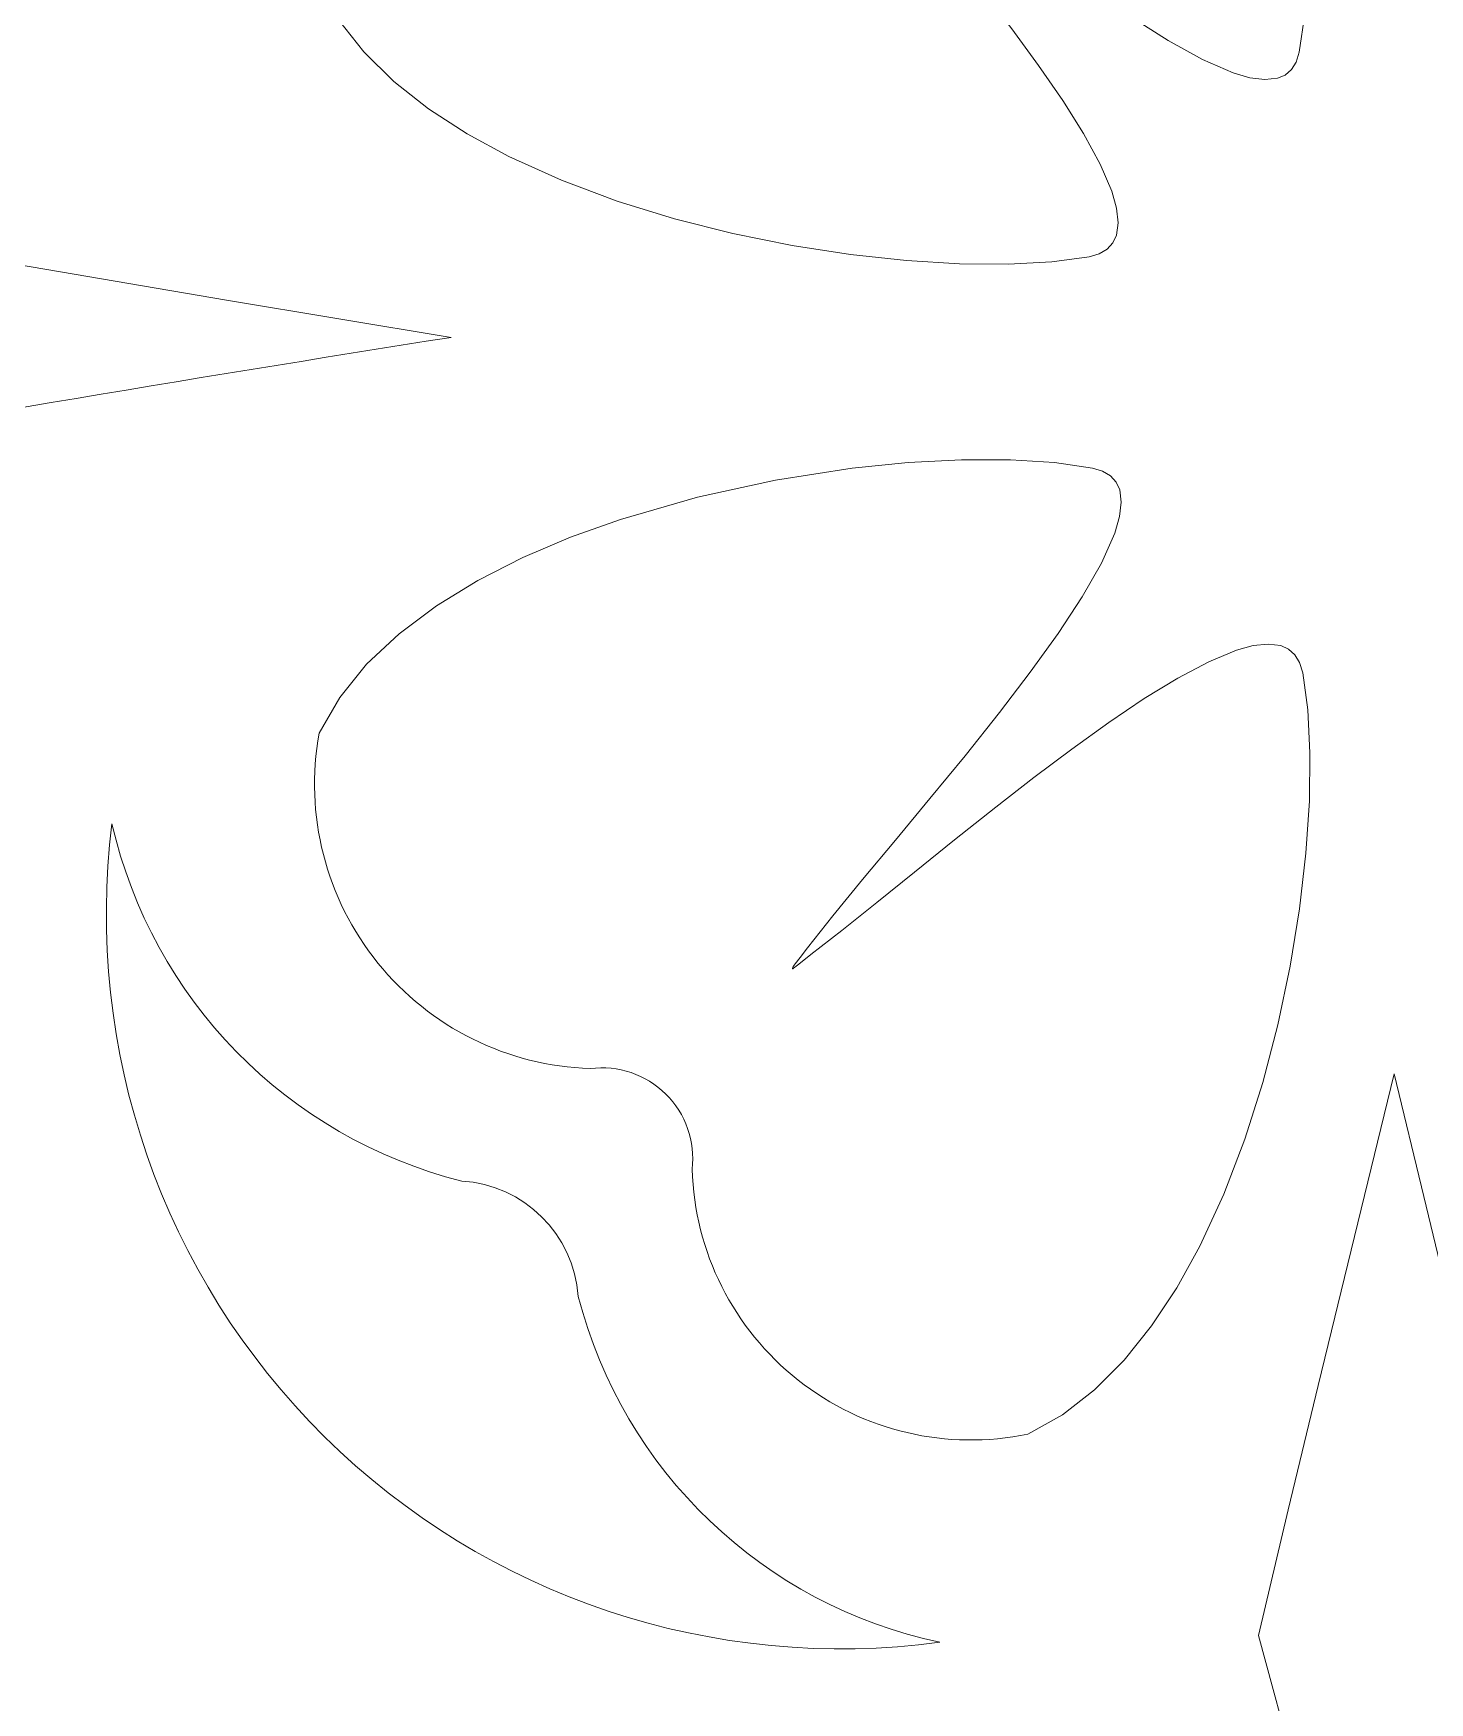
# Model space of a CAD drawing. Header units: centimetres. Extents: x -89 to 95, y -62 to 62.
# Drawn here: x 38.982 to 40.628, y -14.335 to -12.367 of the extents above; entities that cross this region are included whole.
import ezdxf

# ---------------------------------------------------------------- set-up
doc = ezdxf.new("R2010")
doc.units = ezdxf.units.CM
doc.header["$MEASUREMENT"] = 0
doc.layers.add('layer 1', color=7, linetype='Continuous')

msp = doc.modelspace()

# ---------------------------------------------------------------- linework, layer by layer
at = {"layer": 'layer 1', "color": 177, "lineweight": 9}
msp.add_open_spline([(5.39311, -61.96294), (5.39311, -61.96294), (95.39311, -61.96294), (95.39311, -61.96294), (95.39311, -61.96294), (95.39311, -61.96294), (95.39311, -1.96294), (95.39311, -1.96294), (95.39311, -1.96294), (95.39311, -1.96294), (5.39311, -1.96294), (5.39311, -1.96294), (5.39311, -1.96294), (5.39311, -1.96294), (5.39311, -61.96294), (5.39311, -61.96294), (5.39311, -61.96294), (5.39311, -61.96294), (5.39311, -61.96294), (5.39311, -61.96294)], degree=3, knots=[0, 0, 0, 0, 0.1666667, 0.1666667, 0.1666667, 0.1666667, 0.3333333, 0.3333333, 0.3333333, 0.3333333, 0.5, 0.5, 0.5, 0.5, 0.6666667, 0.6666667, 0.6666667, 0.6666667, 1, 1, 1, 1], dxfattribs=at)
at = {"layer": 'layer 1', "color": 250, "lineweight": 9}
msp.add_open_spline([(68.61308, -3.92236), (68.61292, -3.65698), (68.50733, -3.40253), (68.31956, -3.21499), (68.31956, -3.21499), (68.13179, -3.02746), (67.87847, -2.92219), (67.61308, -2.92236), (67.61308, -2.92236), (67.61308, -2.92236), (37.61308, -2.92236), (37.61308, -2.92236), (37.61308, -2.92236), (37.3477, -2.92253), (37.09325, -3.02811), (36.90571, -3.21589), (36.90571, -3.21589), (36.71818, -3.40366), (36.61292, -3.65698), (36.61308, -3.92236), (36.61308, -3.92236), (36.61308, -3.92236), (36.61308, -14.72236), (36.61308, -14.72236), (36.61308, -14.72236), (36.61325, -14.98774), (36.71884, -15.24219), (36.90661, -15.42973), (36.90661, -15.42973), (37.09438, -15.61726), (37.3477, -15.72253), (37.61308, -15.72236), (37.61308, -15.72236), (37.61308, -15.72236), (67.61308, -15.72236), (67.61308, -15.72236), (67.61308, -15.72236), (67.87847, -15.72219), (68.13292, -15.61661), (68.32045, -15.42883), (68.32045, -15.42883), (68.50799, -15.24106), (68.61325, -14.98774), (68.61308, -14.72236), (68.61308, -14.72236), (68.61308, -14.72236), (68.61308, -3.92236), (68.61308, -3.92236), (68.61308, -3.92236), (68.61308, -3.92236), (68.61308, -3.92236), (68.61308, -3.92236)], degree=3, knots=[0, 0, 0, 0, 0.0714286, 0.0714286, 0.0714286, 0.0714286, 0.1428571, 0.1428571, 0.1428571, 0.1428571, 0.2142857, 0.2142857, 0.2142857, 0.2142857, 0.2857143, 0.2857143, 0.2857143, 0.2857143, 0.3571429, 0.3571429, 0.3571429, 0.3571429, 0.4285714, 0.4285714, 0.4285714, 0.4285714, 0.5, 0.5, 0.5, 0.5, 0.5714286, 0.5714286, 0.5714286, 0.5714286, 0.6428571, 0.6428571, 0.6428571, 0.6428571, 0.7142857, 0.7142857, 0.7142857, 0.7142857, 0.7857143, 0.7857143, 0.7857143, 0.7857143, 0.8571429, 0.8571429, 0.8571429, 0.8571429, 1, 1, 1, 1], dxfattribs=at)
at = {"layer": 'layer 1', "color": 1, "lineweight": 9}
for points, knots in [([(40.15435, -11.48781), (40.05868, -11.46836), (39.95936, -11.49172), (39.88243, -11.55182), (39.88243, -11.55182), (39.80549, -11.61193), (39.75873, -11.70261), (39.75444, -11.80014), (39.75444, -11.80014), (39.76009, -11.83325), (39.7492, -11.86705), (39.72532, -11.89067), (39.72532, -11.89067), (39.70144, -11.91428), (39.66751, -11.92476), (39.63446, -11.91874), (39.63446, -11.91874), (39.53776, -11.92157), (39.44719, -11.96647), (39.38644, -12.04175), (39.38644, -12.04175), (39.32568, -12.11704), (39.30086, -12.21503), (39.31852, -12.31015), (39.31852, -12.31015), (39.31852, -12.31015), (39.34152, -12.35086), (39.34152, -12.35086), (39.34152, -12.35086), (39.34152, -12.35086), (39.37116, -12.38869), (39.37116, -12.38869), (39.37116, -12.38869), (39.37116, -12.38869), (39.40677, -12.42369), (39.40677, -12.42369), (39.40677, -12.42369), (39.40677, -12.42369), (39.44764, -12.45589), (39.44764, -12.45589), (39.44764, -12.45589), (39.44764, -12.45589), (39.49308, -12.48534), (39.49308, -12.48534), (39.49308, -12.48534), (39.49308, -12.48534), (39.5424, -12.51207), (39.5424, -12.51207), (39.5424, -12.51207), (39.5424, -12.51207), (39.60457, -12.54015), (39.60457, -12.54015), (39.60457, -12.54015), (39.60457, -12.54015), (39.67004, -12.56459), (39.67004, -12.56459), (39.67004, -12.56459), (39.67004, -12.56459), (39.73768, -12.58544), (39.73768, -12.58544), (39.73768, -12.58544), (39.73768, -12.58544), (39.80634, -12.60278), (39.80634, -12.60278), (39.80634, -12.60278), (39.80634, -12.60278), (39.87629, -12.61693), (39.87629, -12.61693), (39.87629, -12.61693), (39.87629, -12.61693), (39.94493, -12.62755), (39.94493, -12.62755), (39.94493, -12.62755), (39.94493, -12.62755), (40.01106, -12.63473), (40.01106, -12.63473), (40.01106, -12.63473), (40.01106, -12.63473), (40.07347, -12.63853), (40.07347, -12.63853), (40.07347, -12.63853), (40.07347, -12.63853), (40.13096, -12.63903), (40.13096, -12.63903), (40.13096, -12.63903), (40.13096, -12.63903), (40.18233, -12.63629), (40.18233, -12.63629), (40.18233, -12.63629), (40.18233, -12.63629), (40.22636, -12.63039), (40.22636, -12.63039), (40.22636, -12.63039), (40.22636, -12.63039), (40.23844, -12.62679), (40.23844, -12.62679), (40.23844, -12.62679), (40.23844, -12.62679), (40.24776, -12.62126), (40.24776, -12.62126), (40.24776, -12.62126), (40.24776, -12.62126), (40.25447, -12.61389), (40.25447, -12.61389), (40.25447, -12.61389), (40.25447, -12.61389), (40.25867, -12.60479), (40.25867, -12.60479), (40.25867, -12.60479), (40.25867, -12.60479), (40.26063, -12.59014), (40.26063, -12.59014), (40.26063, -12.59014), (40.26063, -12.59014), (40.25869, -12.57284), (40.25869, -12.57284), (40.25869, -12.57284), (40.25869, -12.57284), (40.25316, -12.55311), (40.25316, -12.55311), (40.25316, -12.55311), (40.25316, -12.55311), (40.23952, -12.52096), (40.23952, -12.52096), (40.23952, -12.52096), (40.23952, -12.52096), (40.21999, -12.48503), (40.21999, -12.48503), (40.21999, -12.48503), (40.21999, -12.48503), (40.1955, -12.44603), (40.1955, -12.44603), (40.1955, -12.44603), (40.1955, -12.44603), (40.16695, -12.4047), (40.16695, -12.4047), (40.16695, -12.4047), (40.16695, -12.4047), (40.13527, -12.36175), (40.13527, -12.36175), (40.13527, -12.36175), (40.13527, -12.36175), (40.10138, -12.31791), (40.10138, -12.31791), (40.10138, -12.31791), (40.10138, -12.31791), (40.06619, -12.2739), (40.06619, -12.2739), (40.06619, -12.2739), (40.06619, -12.2739), (40.02707, -12.22615), (40.02707, -12.22615), (40.02707, -12.22615), (40.02707, -12.22615), (39.98871, -12.18003), (39.98871, -12.18003), (39.98871, -12.18003), (39.98871, -12.18003), (39.95234, -12.13651), (39.95234, -12.13651), (39.95234, -12.13651), (39.95234, -12.13651), (39.91916, -12.09654), (39.91916, -12.09654), (39.91916, -12.09654), (39.91916, -12.09654), (39.89041, -12.06108), (39.89041, -12.06108), (39.89041, -12.06108), (39.89041, -12.06108), (39.87919, -12.04712), (39.87919, -12.04712), (39.87919, -12.04712), (39.87919, -12.04712), (39.87659, -12.04336), (39.87659, -12.04336), (39.87659, -12.04336), (39.87659, -12.04336), (39.87516, -12.04069), (39.87516, -12.04069), (39.87516, -12.04069), (39.87516, -12.04069), (39.87494, -12.03997), (39.87494, -12.03997), (39.87494, -12.03997), (39.87494, -12.03997), (39.87491, -12.03943), (39.87491, -12.03943), (39.87491, -12.03943), (39.87491, -12.03943), (39.87496, -12.03922), (39.87496, -12.03922), (39.87496, -12.03922), (39.87496, -12.03922), (39.87507, -12.03906), (39.87507, -12.03906), (39.87507, -12.03906), (39.87507, -12.03906), (39.87522, -12.03894), (39.87522, -12.03894), (39.87522, -12.03894), (39.87522, -12.03894), (39.87542, -12.03887), (39.87542, -12.03887), (39.87542, -12.03887), (39.87542, -12.03887), (39.87587, -12.03886), (39.87587, -12.03886), (39.87587, -12.03886), (39.87587, -12.03886), (39.87647, -12.03897), (39.87647, -12.03897), (39.87647, -12.03897), (39.87647, -12.03897), (39.87771, -12.03942), (39.87771, -12.03942), (39.87771, -12.03942), (39.87771, -12.03942), (39.88086, -12.04106), (39.88086, -12.04106), (39.88086, -12.04106), (39.88086, -12.04106), (39.88807, -12.04573), (39.88807, -12.04573), (39.88807, -12.04573), (39.88807, -12.04573), (39.89841, -12.05318), (39.89841, -12.05318), (39.89841, -12.05318), (39.89841, -12.05318), (39.93661, -12.08348), (39.93661, -12.08348), (39.93661, -12.08348), (39.93661, -12.08348), (39.97988, -12.11862), (39.97988, -12.11862), (39.97988, -12.11862), (39.97988, -12.11862), (40.02706, -12.15718), (40.02706, -12.15718), (40.02706, -12.15718), (40.02706, -12.15718), (40.07698, -12.19771), (40.07698, -12.19771), (40.07698, -12.19771), (40.07698, -12.19771), (40.1285, -12.2388), (40.1285, -12.2388), (40.1285, -12.2388), (40.1285, -12.2388), (40.18045, -12.279), (40.18045, -12.279), (40.18045, -12.279), (40.18045, -12.279), (40.22878, -12.3148), (40.22878, -12.3148), (40.22878, -12.3148), (40.22878, -12.3148), (40.27548, -12.34735), (40.27548, -12.34735), (40.27548, -12.34735), (40.27548, -12.34735), (40.3196, -12.37544), (40.3196, -12.37544), (40.3196, -12.37544), (40.3196, -12.37544), (40.36014, -12.39788), (40.36014, -12.39788), (40.36014, -12.39788), (40.36014, -12.39788), (40.39614, -12.41345), (40.39614, -12.41345), (40.39614, -12.41345), (40.39614, -12.41345), (40.41609, -12.41921), (40.41609, -12.41921), (40.41609, -12.41921), (40.41609, -12.41921), (40.43359, -12.42145), (40.43359, -12.42145), (40.43359, -12.42145), (40.43359, -12.42145), (40.44841, -12.41988), (40.44841, -12.41988), (40.44841, -12.41988), (40.44841, -12.41988), (40.45762, -12.41601), (40.45762, -12.41601), (40.45762, -12.41601), (40.45762, -12.41601), (40.46507, -12.4097), (40.46507, -12.4097), (40.46507, -12.4097), (40.46507, -12.4097), (40.47067, -12.40082), (40.47067, -12.40082), (40.47067, -12.40082), (40.47067, -12.40082), (40.4743, -12.38924), (40.4743, -12.38924), (40.4743, -12.38924), (40.4743, -12.38924), (40.48092, -12.34441), (40.48092, -12.34441), (40.48092, -12.34441), (40.48092, -12.34441), (40.48419, -12.29255), (40.48419, -12.29255), (40.48419, -12.29255), (40.48419, -12.29255), (40.48406, -12.23483), (40.48406, -12.23483), (40.48406, -12.23483), (40.48406, -12.23483), (40.48048, -12.17243), (40.48048, -12.17243), (40.48048, -12.17243), (40.48048, -12.17243), (40.47341, -12.10652), (40.47341, -12.10652), (40.47341, -12.10652), (40.47341, -12.10652), (40.45878, -12.01687), (40.45878, -12.01687), (40.45878, -12.01687), (40.45878, -12.01687), (40.43799, -11.92587), (40.43799, -11.92587), (40.43799, -11.92587), (40.43799, -11.92587), (40.4109, -11.83615), (40.4109, -11.83615), (40.4109, -11.83615), (40.4109, -11.83615), (40.3892, -11.77811), (40.3892, -11.77811), (40.3892, -11.77811), (40.3892, -11.77811), (40.3646, -11.72262), (40.3646, -11.72262), (40.3646, -11.72262), (40.3646, -11.72262), (40.33707, -11.67049), (40.33707, -11.67049), (40.33707, -11.67049), (40.33707, -11.67049), (40.30658, -11.62249), (40.30658, -11.62249), (40.30658, -11.62249), (40.30658, -11.62249), (40.27309, -11.57943), (40.27309, -11.57943), (40.27309, -11.57943), (40.27309, -11.57943), (40.23658, -11.54211), (40.23658, -11.54211), (40.23658, -11.54211), (40.23658, -11.54211), (40.19701, -11.5113), (40.19701, -11.5113), (40.19701, -11.5113), (40.19701, -11.5113), (40.15435, -11.48781), (40.15435, -11.48781), (40.15435, -11.48781), (40.15435, -11.48781), (40.15435, -11.48781), (40.15435, -11.48781)], [0, 0, 0, 0, 0.0107527, 0.0107527, 0.0107527, 0.0107527, 0.0215054, 0.0215054, 0.0215054, 0.0215054, 0.0322581, 0.0322581, 0.0322581, 0.0322581, 0.0430108, 0.0430108, 0.0430108, 0.0430108, 0.0537634, 0.0537634, 0.0537634, 0.0537634, 0.0645161, 0.0645161, 0.0645161, 0.0645161, 0.0752688, 0.0752688, 0.0752688, 0.0752688, 0.0860215, 0.0860215, 0.0860215, 0.0860215, 0.0967742, 0.0967742, 0.0967742, 0.0967742, 0.1075269, 0.1075269, 0.1075269, 0.1075269, 0.1182796, 0.1182796, 0.1182796, 0.1182796, 0.1290323, 0.1290323, 0.1290323, 0.1290323, 0.1397849, 0.1397849, 0.1397849, 0.1397849, 0.1505376, 0.1505376, 0.1505376, 0.1505376, 0.1612903, 0.1612903, 0.1612903, 0.1612903, 0.172043, 0.172043, 0.172043, 0.172043, 0.1827957, 0.1827957, 0.1827957, 0.1827957, 0.1935484, 0.1935484, 0.1935484, 0.1935484, 0.2043011, 0.2043011, 0.2043011, 0.2043011, 0.2150538, 0.2150538, 0.2150538, 0.2150538, 0.2258065, 0.2258065, 0.2258065, 0.2258065, 0.2365591, 0.2365591, 0.2365591, 0.2365591, 0.2473118, 0.2473118, 0.2473118, 0.2473118, 0.2580645, 0.2580645, 0.2580645, 0.2580645, 0.2688172, 0.2688172, 0.2688172, 0.2688172, 0.2795699, 0.2795699, 0.2795699, 0.2795699, 0.2903226, 0.2903226, 0.2903226, 0.2903226, 0.3010753, 0.3010753, 0.3010753, 0.3010753, 0.311828, 0.311828, 0.311828, 0.311828, 0.3225806, 0.3225806, 0.3225806, 0.3225806, 0.3333333, 0.3333333, 0.3333333, 0.3333333, 0.344086, 0.344086, 0.344086, 0.344086, 0.3548387, 0.3548387, 0.3548387, 0.3548387, 0.3655914, 0.3655914, 0.3655914, 0.3655914, 0.3763441, 0.3763441, 0.3763441, 0.3763441, 0.3870968, 0.3870968, 0.3870968, 0.3870968, 0.3978495, 0.3978495, 0.3978495, 0.3978495, 0.4086022, 0.4086022, 0.4086022, 0.4086022, 0.4193548, 0.4193548, 0.4193548, 0.4193548, 0.4301075, 0.4301075, 0.4301075, 0.4301075, 0.4408602, 0.4408602, 0.4408602, 0.4408602, 0.4516129, 0.4516129, 0.4516129, 0.4516129, 0.4623656, 0.4623656, 0.4623656, 0.4623656, 0.4731183, 0.4731183, 0.4731183, 0.4731183, 0.483871, 0.483871, 0.483871, 0.483871, 0.4946237, 0.4946237, 0.4946237, 0.4946237, 0.5053763, 0.5053763, 0.5053763, 0.5053763, 0.516129, 0.516129, 0.516129, 0.516129, 0.5268817, 0.5268817, 0.5268817, 0.5268817, 0.5376344, 0.5376344, 0.5376344, 0.5376344, 0.5483871, 0.5483871, 0.5483871, 0.5483871, 0.5591398, 0.5591398, 0.5591398, 0.5591398, 0.5698925, 0.5698925, 0.5698925, 0.5698925, 0.5806452, 0.5806452, 0.5806452, 0.5806452, 0.5913978, 0.5913978, 0.5913978, 0.5913978, 0.6021505, 0.6021505, 0.6021505, 0.6021505, 0.6129032, 0.6129032, 0.6129032, 0.6129032, 0.6236559, 0.6236559, 0.6236559, 0.6236559, 0.6344086, 0.6344086, 0.6344086, 0.6344086, 0.6451613, 0.6451613, 0.6451613, 0.6451613, 0.655914, 0.655914, 0.655914, 0.655914, 0.6666667, 0.6666667, 0.6666667, 0.6666667, 0.6774194, 0.6774194, 0.6774194, 0.6774194, 0.688172, 0.688172, 0.688172, 0.688172, 0.6989247, 0.6989247, 0.6989247, 0.6989247, 0.7096774, 0.7096774, 0.7096774, 0.7096774, 0.7204301, 0.7204301, 0.7204301, 0.7204301, 0.7311828, 0.7311828, 0.7311828, 0.7311828, 0.7419355, 0.7419355, 0.7419355, 0.7419355, 0.7526882, 0.7526882, 0.7526882, 0.7526882, 0.7634409, 0.7634409, 0.7634409, 0.7634409, 0.7741935, 0.7741935, 0.7741935, 0.7741935, 0.7849462, 0.7849462, 0.7849462, 0.7849462, 0.7956989, 0.7956989, 0.7956989, 0.7956989, 0.8064516, 0.8064516, 0.8064516, 0.8064516, 0.8172043, 0.8172043, 0.8172043, 0.8172043, 0.827957, 0.827957, 0.827957, 0.827957, 0.8387097, 0.8387097, 0.8387097, 0.8387097, 0.8494624, 0.8494624, 0.8494624, 0.8494624, 0.8602151, 0.8602151, 0.8602151, 0.8602151, 0.8709677, 0.8709677, 0.8709677, 0.8709677, 0.8817204, 0.8817204, 0.8817204, 0.8817204, 0.8924731, 0.8924731, 0.8924731, 0.8924731, 0.9032258, 0.9032258, 0.9032258, 0.9032258, 0.9139785, 0.9139785, 0.9139785, 0.9139785, 0.9247312, 0.9247312, 0.9247312, 0.9247312, 0.9354839, 0.9354839, 0.9354839, 0.9354839, 0.9462366, 0.9462366, 0.9462366, 0.9462366, 0.9569892, 0.9569892, 0.9569892, 0.9569892, 0.9677419, 0.9677419, 0.9677419, 0.9677419, 0.9784946, 0.9784946, 0.9784946, 0.9784946, 1, 1, 1, 1]), ([(39.47448, -12.72528), (39.47448, -12.72528), (39.20956, -12.68135), (39.20956, -12.68135), (39.20956, -12.68135), (39.20956, -12.68135), (38.94704, -12.63661), (38.94704, -12.63661), (38.94704, -12.63661), (38.94704, -12.63661), (38.74044, -12.60156), (38.74044, -12.60156), (38.74044, -12.60156), (38.74044, -12.60156), (38.53189, -12.56714), (38.53189, -12.56714), (38.53189, -12.56714), (38.53189, -12.56714), (38.30405, -12.61107), (38.30405, -12.61107), (38.30405, -12.61107), (38.30405, -12.61107), (38.07465, -12.65582), (38.07465, -12.65582), (38.07465, -12.65582), (38.07465, -12.65582), (37.89229, -12.69087), (37.89229, -12.69087), (37.89229, -12.69087), (37.89229, -12.69087), (37.70726, -12.72528), (37.70726, -12.72528), (37.70726, -12.72528), (37.9827, -12.77505), (38.25759, -12.82778), (38.53189, -12.88344), (38.53189, -12.88344), (38.84557, -12.8277), (39.15979, -12.77498), (39.47448, -12.72528), (39.47448, -12.72528), (39.47448, -12.72528), (39.47448, -12.72528), (39.47448, -12.72528)], [0, 0, 0, 0, 0.0833333, 0.0833333, 0.0833333, 0.0833333, 0.1666667, 0.1666667, 0.1666667, 0.1666667, 0.25, 0.25, 0.25, 0.25, 0.3333333, 0.3333333, 0.3333333, 0.3333333, 0.4166667, 0.4166667, 0.4166667, 0.4166667, 0.5, 0.5, 0.5, 0.5, 0.5833333, 0.5833333, 0.5833333, 0.5833333, 0.6666667, 0.6666667, 0.6666667, 0.6666667, 0.75, 0.75, 0.75, 0.75, 0.8333333, 0.8333333, 0.8333333, 0.8333333, 1, 1, 1, 1]), ([(40.4783, -13.12066), (40.4783, -13.12066), (40.47467, -13.10872), (40.47467, -13.10872), (40.47467, -13.10872), (40.47467, -13.10872), (40.46907, -13.0995), (40.46907, -13.0995), (40.46907, -13.0995), (40.46907, -13.0995), (40.46161, -13.09287), (40.46161, -13.09287), (40.46161, -13.09287), (40.46161, -13.09287), (40.4524, -13.08871), (40.4524, -13.08871), (40.4524, -13.08871), (40.4524, -13.08871), (40.43757, -13.08677), (40.43757, -13.08677), (40.43757, -13.08677), (40.43757, -13.08677), (40.42005, -13.08869), (40.42005, -13.08869), (40.42005, -13.08869), (40.42005, -13.08869), (40.40007, -13.09415), (40.40007, -13.09415), (40.40007, -13.09415), (40.40007, -13.09415), (40.36749, -13.10763), (40.36749, -13.10763), (40.36749, -13.10763), (40.36749, -13.10763), (40.33105, -13.12694), (40.33105, -13.12694), (40.33105, -13.12694), (40.33105, -13.12694), (40.29149, -13.15115), (40.29149, -13.15115), (40.29149, -13.15115), (40.29149, -13.15115), (40.24953, -13.17937), (40.24953, -13.17937), (40.24953, -13.17937), (40.24953, -13.17937), (40.20589, -13.21069), (40.20589, -13.21069), (40.20589, -13.21069), (40.20589, -13.21069), (40.1613, -13.24419), (40.1613, -13.24419), (40.1613, -13.24419), (40.1613, -13.24419), (40.11648, -13.27898), (40.11648, -13.27898), (40.11648, -13.27898), (40.11648, -13.27898), (40.06779, -13.31765), (40.06779, -13.31765), (40.06779, -13.31765), (40.06779, -13.31765), (40.02068, -13.35557), (40.02068, -13.35557), (40.02068, -13.35557), (40.02068, -13.35557), (39.9761, -13.39153), (39.9761, -13.39153), (39.9761, -13.39153), (39.9761, -13.39153), (39.93502, -13.42433), (39.93502, -13.42433), (39.93502, -13.42433), (39.93502, -13.42433), (39.89841, -13.45275), (39.89841, -13.45275), (39.89841, -13.45275), (39.89841, -13.45275), (39.88436, -13.46436), (39.88436, -13.46436), (39.88436, -13.46436), (39.88436, -13.46436), (39.8781, -13.46907), (39.8781, -13.46907), (39.8781, -13.46907), (39.8781, -13.46907), (39.87721, -13.46951), (39.87721, -13.46951), (39.87721, -13.46951), (39.87721, -13.46951), (39.87692, -13.46957), (39.87692, -13.46957), (39.87692, -13.46957), (39.87692, -13.46957), (39.87682, -13.46955), (39.87682, -13.46955), (39.87682, -13.46955), (39.87682, -13.46955), (39.87674, -13.4695), (39.87674, -13.4695), (39.87674, -13.4695), (39.87674, -13.4695), (39.8767, -13.46944), (39.8767, -13.46944), (39.8767, -13.46944), (39.8767, -13.46944), (39.87668, -13.46935), (39.87668, -13.46935), (39.87668, -13.46935), (39.87668, -13.46935), (39.87668, -13.46924), (39.87668, -13.46924), (39.87668, -13.46924), (39.87668, -13.46924), (39.87678, -13.46884), (39.87678, -13.46884), (39.87678, -13.46884), (39.87678, -13.46884), (39.87702, -13.46829), (39.87702, -13.46829), (39.87702, -13.46829), (39.87702, -13.46829), (39.87771, -13.46709), (39.87771, -13.46709), (39.87771, -13.46709), (39.87771, -13.46709), (39.87987, -13.46388), (39.87987, -13.46388), (39.87987, -13.46388), (39.87987, -13.46388), (39.88558, -13.45622), (39.88558, -13.45622), (39.88558, -13.45622), (39.88558, -13.45622), (39.89443, -13.44484), (39.89443, -13.44484), (39.89443, -13.44484), (39.89443, -13.44484), (39.92435, -13.40714), (39.92435, -13.40714), (39.92435, -13.40714), (39.92435, -13.40714), (39.95937, -13.36452), (39.95937, -13.36452), (39.95937, -13.36452), (39.95937, -13.36452), (39.99801, -13.31812), (39.99801, -13.31812), (39.99801, -13.31812), (39.99801, -13.31812), (40.0388, -13.26907), (40.0388, -13.26907), (40.0388, -13.26907), (40.0388, -13.26907), (40.08024, -13.2185), (40.08024, -13.2185), (40.08024, -13.2185), (40.08024, -13.2185), (40.12086, -13.16753), (40.12086, -13.16753), (40.12086, -13.16753), (40.12086, -13.16753), (40.15707, -13.12014), (40.15707, -13.12014), (40.15707, -13.12014), (40.15707, -13.12014), (40.19, -13.07436), (40.19, -13.07436), (40.19, -13.07436), (40.19, -13.07436), (40.21839, -13.03113), (40.21839, -13.03113), (40.21839, -13.03113), (40.21839, -13.03113), (40.24101, -12.99141), (40.24101, -12.99141), (40.24101, -12.99141), (40.24101, -12.99141), (40.25661, -12.95614), (40.25661, -12.95614), (40.25661, -12.95614), (40.25661, -12.95614), (40.26228, -12.93659), (40.26228, -12.93659), (40.26228, -12.93659), (40.26228, -12.93659), (40.26435, -12.91943), (40.26435, -12.91943), (40.26435, -12.91943), (40.26435, -12.91943), (40.26251, -12.9049), (40.26251, -12.9049), (40.26251, -12.9049), (40.26251, -12.9049), (40.25837, -12.89587), (40.25837, -12.89587), (40.25837, -12.89587), (40.25837, -12.89587), (40.25172, -12.88856), (40.25172, -12.88856), (40.25172, -12.88856), (40.25172, -12.88856), (40.24242, -12.88306), (40.24242, -12.88306), (40.24242, -12.88306), (40.24242, -12.88306), (40.23035, -12.87947), (40.23035, -12.87947), (40.23035, -12.87947), (40.23035, -12.87947), (40.18572, -12.87288), (40.18572, -12.87288), (40.18572, -12.87288), (40.18572, -12.87288), (40.13387, -12.86953), (40.13387, -12.86953), (40.13387, -12.86953), (40.13387, -12.86953), (40.076, -12.86946), (40.076, -12.86946), (40.076, -12.86946), (40.076, -12.86946), (40.0133, -12.87275), (40.0133, -12.87275), (40.0133, -12.87275), (40.0133, -12.87275), (39.94696, -12.87944), (39.94696, -12.87944), (39.94696, -12.87944), (39.94696, -12.87944), (39.85657, -12.89345), (39.85657, -12.89345), (39.85657, -12.89345), (39.85657, -12.89345), (39.76464, -12.91353), (39.76464, -12.91353), (39.76464, -12.91353), (39.76464, -12.91353), (39.67385, -12.93982), (39.67385, -12.93982), (39.67385, -12.93982), (39.67385, -12.93982), (39.61503, -12.96096), (39.61503, -12.96096), (39.61503, -12.96096), (39.61503, -12.96096), (39.55871, -12.98498), (39.55871, -12.98498), (39.55871, -12.98498), (39.55871, -12.98498), (39.50571, -13.01192), (39.50571, -13.01192), (39.50571, -13.01192), (39.50571, -13.01192), (39.45683, -13.04182), (39.45683, -13.04182), (39.45683, -13.04182), (39.45683, -13.04182), (39.41287, -13.07472), (39.41287, -13.07472), (39.41287, -13.07472), (39.41287, -13.07472), (39.37463, -13.11066), (39.37463, -13.11066), (39.37463, -13.11066), (39.37463, -13.11066), (39.34291, -13.14968), (39.34291, -13.14968), (39.34291, -13.14968), (39.34291, -13.14968), (39.31852, -13.19181), (39.31852, -13.19181), (39.31852, -13.19181), (39.30111, -13.28797), (39.3264, -13.38687), (39.38788, -13.46283), (39.38788, -13.46283), (39.44936, -13.53879), (39.5408, -13.58419), (39.63847, -13.58719), (39.63847, -13.58719), (39.67113, -13.58304), (39.70391, -13.59415), (39.72732, -13.61729), (39.72732, -13.61729), (39.75074, -13.64043), (39.76221, -13.67309), (39.75844, -13.70579), (39.75844, -13.70579), (39.76124, -13.80313), (39.80696, -13.89417), (39.88342, -13.95447), (39.88342, -13.95447), (39.95987, -14.01478), (40.05904, -14.03811), (40.15435, -14.01815), (40.15435, -14.01815), (40.15435, -14.01815), (40.19497, -13.99541), (40.19497, -13.99541), (40.19497, -13.99541), (40.19497, -13.99541), (40.23279, -13.9661), (40.23279, -13.9661), (40.23279, -13.9661), (40.23279, -13.9661), (40.26786, -13.9309), (40.26786, -13.9309), (40.26786, -13.9309), (40.26786, -13.9309), (40.3002, -13.8905), (40.3002, -13.8905), (40.3002, -13.8905), (40.3002, -13.8905), (40.32984, -13.84557), (40.32984, -13.84557), (40.32984, -13.84557), (40.32984, -13.84557), (40.35682, -13.79681), (40.35682, -13.79681), (40.35682, -13.79681), (40.35682, -13.79681), (40.38524, -13.73535), (40.38524, -13.73535), (40.38524, -13.73535), (40.38524, -13.73535), (40.41005, -13.67062), (40.41005, -13.67062), (40.41005, -13.67062), (40.41005, -13.67062), (40.4313, -13.60376), (40.4313, -13.60376), (40.4313, -13.60376), (40.4313, -13.60376), (40.44905, -13.53588), (40.44905, -13.53588), (40.44905, -13.53588), (40.44905, -13.53588), (40.4636, -13.46673), (40.4636, -13.46673), (40.4636, -13.46673), (40.4636, -13.46673), (40.4746, -13.39887), (40.4746, -13.39887), (40.4746, -13.39887), (40.4746, -13.39887), (40.48211, -13.3335), (40.48211, -13.3335), (40.48211, -13.3335), (40.48211, -13.3335), (40.48618, -13.2718), (40.48618, -13.2718), (40.48618, -13.2718), (40.48618, -13.2718), (40.48687, -13.21497), (40.48687, -13.21497), (40.48687, -13.21497), (40.48687, -13.21497), (40.48422, -13.16419), (40.48422, -13.16419), (40.48422, -13.16419), (40.48422, -13.16419), (40.4783, -13.12066), (40.4783, -13.12066), (40.4783, -13.12066), (40.4783, -13.12066), (40.4783, -13.12066), (40.4783, -13.12066)], [0, 0, 0, 0, 0.0107527, 0.0107527, 0.0107527, 0.0107527, 0.0215054, 0.0215054, 0.0215054, 0.0215054, 0.0322581, 0.0322581, 0.0322581, 0.0322581, 0.0430108, 0.0430108, 0.0430108, 0.0430108, 0.0537634, 0.0537634, 0.0537634, 0.0537634, 0.0645161, 0.0645161, 0.0645161, 0.0645161, 0.0752688, 0.0752688, 0.0752688, 0.0752688, 0.0860215, 0.0860215, 0.0860215, 0.0860215, 0.0967742, 0.0967742, 0.0967742, 0.0967742, 0.1075269, 0.1075269, 0.1075269, 0.1075269, 0.1182796, 0.1182796, 0.1182796, 0.1182796, 0.1290323, 0.1290323, 0.1290323, 0.1290323, 0.1397849, 0.1397849, 0.1397849, 0.1397849, 0.1505376, 0.1505376, 0.1505376, 0.1505376, 0.1612903, 0.1612903, 0.1612903, 0.1612903, 0.172043, 0.172043, 0.172043, 0.172043, 0.1827957, 0.1827957, 0.1827957, 0.1827957, 0.1935484, 0.1935484, 0.1935484, 0.1935484, 0.2043011, 0.2043011, 0.2043011, 0.2043011, 0.2150538, 0.2150538, 0.2150538, 0.2150538, 0.2258065, 0.2258065, 0.2258065, 0.2258065, 0.2365591, 0.2365591, 0.2365591, 0.2365591, 0.2473118, 0.2473118, 0.2473118, 0.2473118, 0.2580645, 0.2580645, 0.2580645, 0.2580645, 0.2688172, 0.2688172, 0.2688172, 0.2688172, 0.2795699, 0.2795699, 0.2795699, 0.2795699, 0.2903226, 0.2903226, 0.2903226, 0.2903226, 0.3010753, 0.3010753, 0.3010753, 0.3010753, 0.311828, 0.311828, 0.311828, 0.311828, 0.3225806, 0.3225806, 0.3225806, 0.3225806, 0.3333333, 0.3333333, 0.3333333, 0.3333333, 0.344086, 0.344086, 0.344086, 0.344086, 0.3548387, 0.3548387, 0.3548387, 0.3548387, 0.3655914, 0.3655914, 0.3655914, 0.3655914, 0.3763441, 0.3763441, 0.3763441, 0.3763441, 0.3870968, 0.3870968, 0.3870968, 0.3870968, 0.3978495, 0.3978495, 0.3978495, 0.3978495, 0.4086022, 0.4086022, 0.4086022, 0.4086022, 0.4193548, 0.4193548, 0.4193548, 0.4193548, 0.4301075, 0.4301075, 0.4301075, 0.4301075, 0.4408602, 0.4408602, 0.4408602, 0.4408602, 0.4516129, 0.4516129, 0.4516129, 0.4516129, 0.4623656, 0.4623656, 0.4623656, 0.4623656, 0.4731183, 0.4731183, 0.4731183, 0.4731183, 0.483871, 0.483871, 0.483871, 0.483871, 0.4946237, 0.4946237, 0.4946237, 0.4946237, 0.5053763, 0.5053763, 0.5053763, 0.5053763, 0.516129, 0.516129, 0.516129, 0.516129, 0.5268817, 0.5268817, 0.5268817, 0.5268817, 0.5376344, 0.5376344, 0.5376344, 0.5376344, 0.5483871, 0.5483871, 0.5483871, 0.5483871, 0.5591398, 0.5591398, 0.5591398, 0.5591398, 0.5698925, 0.5698925, 0.5698925, 0.5698925, 0.5806452, 0.5806452, 0.5806452, 0.5806452, 0.5913978, 0.5913978, 0.5913978, 0.5913978, 0.6021505, 0.6021505, 0.6021505, 0.6021505, 0.6129032, 0.6129032, 0.6129032, 0.6129032, 0.6236559, 0.6236559, 0.6236559, 0.6236559, 0.6344086, 0.6344086, 0.6344086, 0.6344086, 0.6451613, 0.6451613, 0.6451613, 0.6451613, 0.655914, 0.655914, 0.655914, 0.655914, 0.6666667, 0.6666667, 0.6666667, 0.6666667, 0.6774194, 0.6774194, 0.6774194, 0.6774194, 0.688172, 0.688172, 0.688172, 0.688172, 0.6989247, 0.6989247, 0.6989247, 0.6989247, 0.7096774, 0.7096774, 0.7096774, 0.7096774, 0.7204301, 0.7204301, 0.7204301, 0.7204301, 0.7311828, 0.7311828, 0.7311828, 0.7311828, 0.7419355, 0.7419355, 0.7419355, 0.7419355, 0.7526882, 0.7526882, 0.7526882, 0.7526882, 0.7634409, 0.7634409, 0.7634409, 0.7634409, 0.7741935, 0.7741935, 0.7741935, 0.7741935, 0.7849462, 0.7849462, 0.7849462, 0.7849462, 0.7956989, 0.7956989, 0.7956989, 0.7956989, 0.8064516, 0.8064516, 0.8064516, 0.8064516, 0.8172043, 0.8172043, 0.8172043, 0.8172043, 0.827957, 0.827957, 0.827957, 0.827957, 0.8387097, 0.8387097, 0.8387097, 0.8387097, 0.8494624, 0.8494624, 0.8494624, 0.8494624, 0.8602151, 0.8602151, 0.8602151, 0.8602151, 0.8709677, 0.8709677, 0.8709677, 0.8709677, 0.8817204, 0.8817204, 0.8817204, 0.8817204, 0.8924731, 0.8924731, 0.8924731, 0.8924731, 0.9032258, 0.9032258, 0.9032258, 0.9032258, 0.9139785, 0.9139785, 0.9139785, 0.9139785, 0.9247312, 0.9247312, 0.9247312, 0.9247312, 0.9354839, 0.9354839, 0.9354839, 0.9354839, 0.9462366, 0.9462366, 0.9462366, 0.9462366, 0.9569892, 0.9569892, 0.9569892, 0.9569892, 0.9677419, 0.9677419, 0.9677419, 0.9677419, 0.9784946, 0.9784946, 0.9784946, 0.9784946, 1, 1, 1, 1]), ([(40.0504, -14.26348), (39.84239, -14.21984), (39.67713, -14.06162), (39.62422, -13.85577), (39.62422, -13.85577), (39.61875, -13.78246), (39.56015, -13.72444), (39.48677, -13.71987), (39.48677, -13.71987), (39.28108, -13.66823), (39.1217, -13.50528), (39.07436, -13.29856), (39.07436, -13.29856), (39.04126, -13.56536), (39.13371, -13.83223), (39.32493, -14.02121), (39.32493, -14.02121), (39.51615, -14.2102), (39.78401, -14.29972), (40.0504, -14.26348), (40.0504, -14.26348), (40.0504, -14.26348), (40.0504, -14.26348), (40.0504, -14.26348)], [0, 0, 0, 0, 0.1428571, 0.1428571, 0.1428571, 0.1428571, 0.2857143, 0.2857143, 0.2857143, 0.2857143, 0.4285714, 0.4285714, 0.4285714, 0.4285714, 0.5714286, 0.5714286, 0.5714286, 0.5714286, 0.7142857, 0.7142857, 0.7142857, 0.7142857, 1, 1, 1, 1]), ([(40.5863, -13.59336), (40.5863, -13.59336), (40.49659, -13.96099), (40.49659, -13.96099), (40.49659, -13.96099), (40.49659, -13.96099), (40.46113, -14.10736), (40.46113, -14.10736), (40.46113, -14.10736), (40.46113, -14.10736), (40.42633, -14.25564), (40.42633, -14.25564), (40.42633, -14.25564), (40.42633, -14.25564), (40.47076, -14.41919), (40.47076, -14.41919), (40.47076, -14.41919), (40.47076, -14.41919), (40.51603, -14.58449), (40.51603, -14.58449), (40.51603, -14.58449), (40.51603, -14.58449), (40.55149, -14.71415), (40.55149, -14.71415), (40.55149, -14.71415), (40.55149, -14.71415), (40.5863, -14.84246), (40.5863, -14.84246), (40.5863, -14.84246), (40.5863, -14.84246), (40.63074, -14.67888), (40.63074, -14.67888), (40.63074, -14.67888), (40.63074, -14.67888), (40.67599, -14.51357), (40.67599, -14.51357), (40.67599, -14.51357), (40.67599, -14.51357), (40.71145, -14.38392), (40.71145, -14.38392), (40.71145, -14.38392), (40.71145, -14.38392), (40.74625, -14.25564), (40.74625, -14.25564), (40.74625, -14.25564), (40.74625, -14.25564), (40.70182, -14.07094), (40.70182, -14.07094), (40.70182, -14.07094), (40.70182, -14.07094), (40.65656, -13.8845), (40.65656, -13.8845), (40.65656, -13.8845), (40.65656, -13.8845), (40.62111, -13.73824), (40.62111, -13.73824), (40.62111, -13.73824), (40.62111, -13.73824), (40.5863, -13.59336), (40.5863, -13.59336), (40.5863, -13.59336), (40.5863, -13.59336), (40.5863, -13.59336), (40.5863, -13.59336)], [0, 0, 0, 0, 0.0588235, 0.0588235, 0.0588235, 0.0588235, 0.1176471, 0.1176471, 0.1176471, 0.1176471, 0.1764706, 0.1764706, 0.1764706, 0.1764706, 0.2352941, 0.2352941, 0.2352941, 0.2352941, 0.2941176, 0.2941176, 0.2941176, 0.2941176, 0.3529412, 0.3529412, 0.3529412, 0.3529412, 0.4117647, 0.4117647, 0.4117647, 0.4117647, 0.4705882, 0.4705882, 0.4705882, 0.4705882, 0.5294118, 0.5294118, 0.5294118, 0.5294118, 0.5882353, 0.5882353, 0.5882353, 0.5882353, 0.6470588, 0.6470588, 0.6470588, 0.6470588, 0.7058824, 0.7058824, 0.7058824, 0.7058824, 0.7647059, 0.7647059, 0.7647059, 0.7647059, 0.8235294, 0.8235294, 0.8235294, 0.8235294, 0.8823529, 0.8823529, 0.8823529, 0.8823529, 1, 1, 1, 1])]:
    msp.add_open_spline(points, degree=3, knots=knots, dxfattribs=at)

doc.saveas('drawing.dxf')
